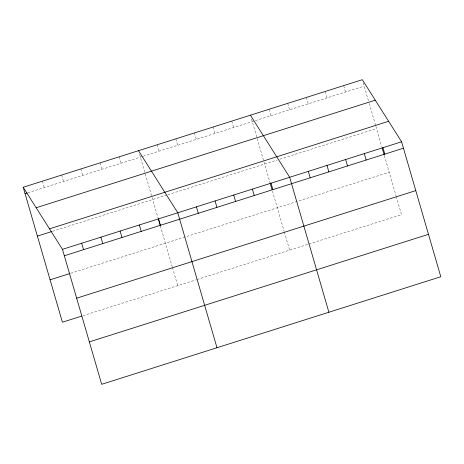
<?xml version="1.0" encoding="UTF-8"?>
<svg xmlns="http://www.w3.org/2000/svg" width="464" height="464" viewBox="0 0 464 464"><rect width="100%" height="100%" fill="white"/><g stroke="black" fill="none" stroke-linecap="round" stroke-linejoin="round"><path stroke-width="0.35" stroke-dasharray="2.32 1.74" d="M27.811 192.815L142.442 156.455M143.132 156.235L364.188 86.118M52.49 231.31L167.197 194.926M167.887 194.706L277.037 160.086M279.798 159.21L376.513 128.534M70.673 273.273L389.209 172.237M82.998 315.688L196.365 279.728M197.055 279.508L308.27 244.232M308.966 244.012L401.534 214.652L396.279 196.574M363.254 82.905L368.433 100.723M369.24 103.501L375.707 125.756M375.904 126.452L381.75 146.572M384.372 155.591L396.076 195.878M343.673 85.608L345.535 92.034M325.02 91.524L326.888 97.95M306.368 97.44L308.235 103.866M287.715 103.356L289.582 109.782M269.062 109.272L270.93 115.698M251.534 119.045L263.796 161.252M263.993 161.948L269.839 182.068M272.461 191.087L284.165 231.374M284.368 232.07L289.623 250.148M231.762 121.11L233.63 127.53M213.109 127.026L214.977 133.446M194.457 132.942L196.324 139.362M175.804 138.858L177.671 145.278M157.151 144.774L159.019 151.194M139.623 154.541L151.885 196.748M152.088 197.444L158.131 218.26M160.347 225.887L172.254 266.87M172.457 267.566L177.712 285.644M119.283 156.786L121.15 163.206M100.067 162.876L101.935 169.302M80.852 168.971L82.72 175.398M61.637 175.067L63.498 181.494M42.415 181.163L44.283 187.589"/><path stroke-width="0.7" d="M23.2 187.259L362.32 79.692L401.592 141.781L440.8 276.741L101.68 384.308L62.466 249.348L23.2 187.259L62.408 322.219L81.623 316.123M25.068 193.685L27.127 193.03M36.157 207.75L375.283 100.183M49.509 228.856L388.635 121.295M37.387 236.101L51.8 231.53M62.466 249.348L401.592 141.781M64.334 255.774L403.46 148.207M50.089 279.804L69.304 273.708M76.659 298.19L415.779 190.623M89.355 341.893L428.475 234.326M250.409 115.188L289.681 177.277L328.889 312.237M138.504 150.69L177.77 212.773L216.978 347.733M382.939 147.697L384.807 154.123M382.156 147.958L384.169 154.895M364.286 153.613L366.154 160.039M345.634 159.529L347.501 165.955M326.987 165.445L328.848 171.871M308.334 171.361L310.201 177.787M271.028 183.193L272.896 189.619M270.042 182.758L272.061 189.695M252.375 189.109L254.243 195.535M233.728 195.025L235.59 201.451M215.076 200.941L216.943 207.367M196.423 206.857L198.29 213.283M158.555 218.869L160.422 225.295M158.334 218.95L160.347 225.887M139.339 224.965L141.201 231.391M120.118 231.06L121.986 237.487M100.903 237.156L102.77 243.583M81.687 243.252L83.555 249.678"/></g></svg>
